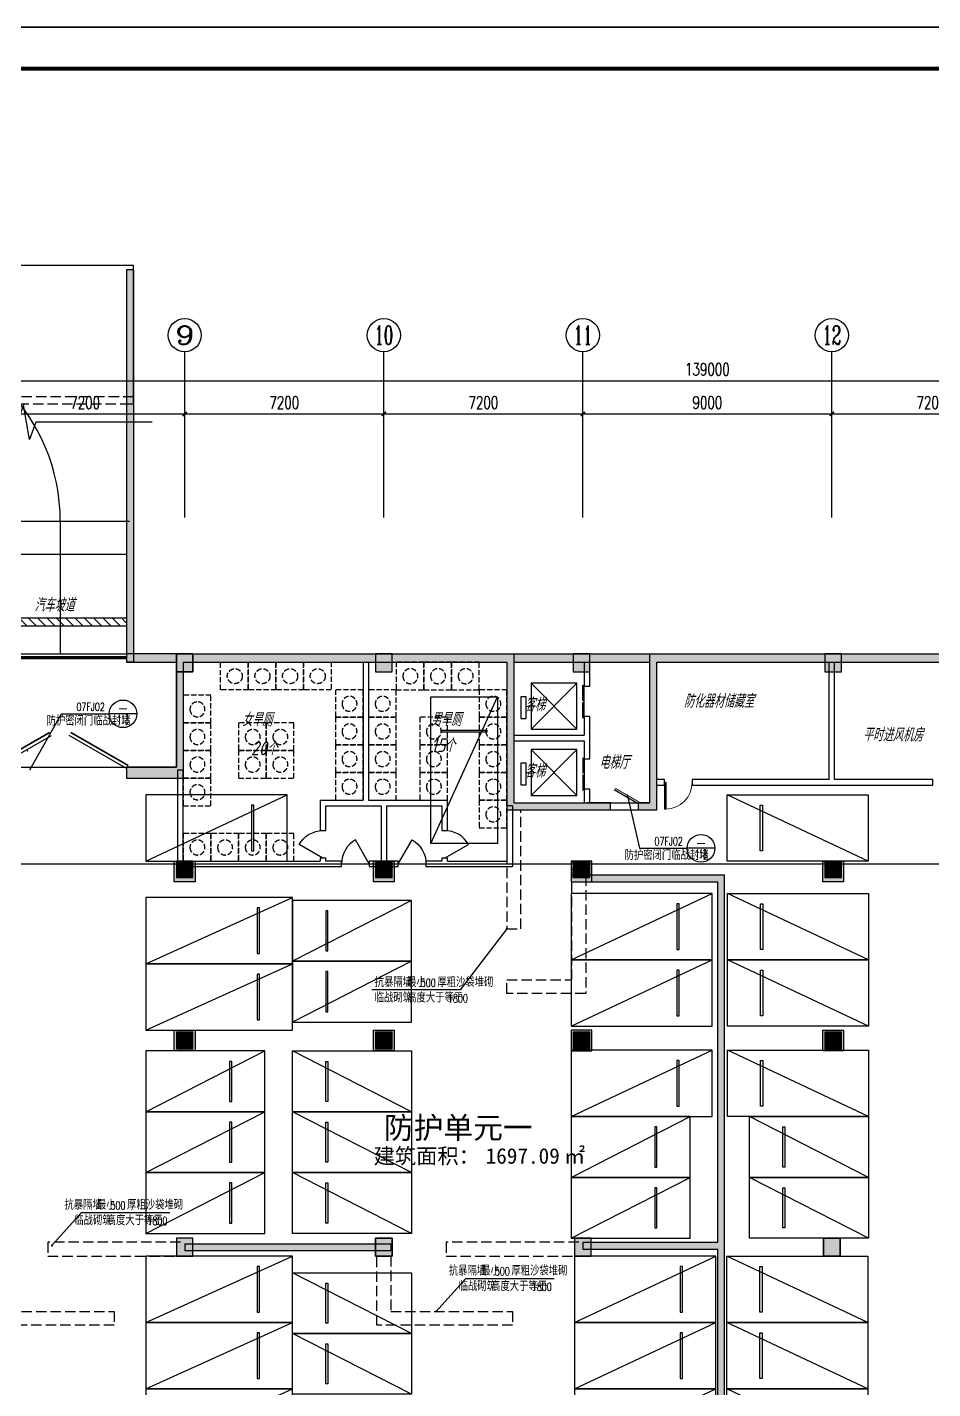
# Model space of a CAD drawing. Extents: x 1398449 to 2142961, y 256969 to 1032940.
# Drawn here: x 1560658 to 1593401, y 975307 to 1024583 of the extents above; entities that cross this region are included whole.
import ezdxf
from ezdxf.enums import TextEntityAlignment as Align

# ---------------------------------------------------------------- set-up
doc = ezdxf.new("R2010")
doc.units = 0
doc.header["$LTSCALE"] = 1500
doc.header["$PDSIZE"] = 50
doc.linetypes.add('__DASH', pattern=[0.35, 0.25, -0.1])
doc.linetypes.add('DASH', pattern=[0.35, 0.25, -0.1])
for name, color, linetype in [('1-建筑底图', 8, 'Continuous'), ('A-Pkng-Bdry', 132, 'Continuous'), ('AXIS_TEXT', 7, 'Continuous'), ('BTTK', 7, 'Continuous'), ('J-战时', 6, 'Continuous'), ('PUB_HATCH', 8, 'Continuous'), ('PUB_TITLE', 4, 'Continuous'), ('主楼地下（一期）参照$0$PUB_TITLE', 7, 'Continuous'), ('公用-影线', 8, 'Continuous'), ('建筑-墙体', 2, 'Continuous'), ('建筑-柱子', 2, 'Continuous'), ('覆土', 7, 'Continuous')]:
    doc.layers.add(name, color=color, linetype=linetype)
doc.layers.add('yichutu', color=7, linetype='Continuous', true_color=0xffffff, plot=False)
doc.styles.add('_TCH_AXIS', font='COMPLEX', dxfattribs={"bigfont": 'GBCBIG'})
doc.styles.add('_TCH_DIM', font='SIMPLEX', dxfattribs={"bigfont": 'GBCBIG'})
doc.styles.add('_TCH_DIM_T3', font='SIMPLEX', dxfattribs={"width": 0.705882, "bigfont": 'GBCBIG'})
doc.styles.add('COMPLEX', font='COMPLEX')
doc.styles.add('HZ(TK)', font='geniso.shx', dxfattribs={"width": 0.9, "bigfont": 'hztxt.shx'})
doc.styles.get("Standard").update_dxf_attribs({"font": 'gbeitc.shx', "bigfont": 'gbcbig.shx'})
doc.styles.add('黑体', font='')
doc.styles.get('黑体').set_extended_font_data('SimHei')
doc.dimstyles.new('_TCH_ARCH&&150', dxfattribs={"dimtxt": 446.25, "dimasz": 150, "dimexe": 375, "dimexo": 450, "dimgap": 189.375, "dimtad": 1, "dimdec": 0, "dimzin": 0, "dimdsep": 46, "dimtxsty": '_TCH_DIM_T3', "dimblk": 'ARCHTICK', "dimcen": 0.09, "dimclrt": 7, "dimazin": 2, "dimtfac": 1, "dimtdec": 0, "dimtix": 1, "dimtmove": 2, "dimatfit": 3, "dimfxl": 1, "dimtolj": 1, "dimtzin": 0, "dimarcsym": 0})

# ---------------------------------------------------------------- blocks, each defined once
blk = doc.blocks.new('ccce')
at = {"layer": 'J-战时', "linetype": 'DASH', "ltscale": 0.5}
blk.add_lwpolyline([(503445, 1033554), (504445, 1033554), (504445, 1032554), (503445, 1032554), (503445, 1033554)], dxfattribs=at)
blk.add_circle((503957, 1033043), 271, dxfattribs=at)
blk = doc.blocks.new('_FZH')
blk.add_lwpolyline([(-0.5, -0.5), (0.5, -0.5), (0.5, 0.5), (-0.5, 0.5)], close=True)
at = {"layer": 'PUB_HATCH'}
blk.add_solid([(-0.5, -0.5), (0.5, -0.5), (-0.5, 0.5), (0.5, 0.5)], dxfattribs=at)
blk = doc.blocks.new('A$C10362422')
h = blk.add_hatch()
h.set_pattern_fill('ANSI31', color=256, scale=150, angle=90)
h.set_pattern_definition([(135, (-3252770.88, -12604415.4), (-168.3798023, -168.3798023), [])])
h.paths.add_polyline_path([(12573, 4926), (12573, 4626), (7773, 4626), (7773, 4926)])
at = {"layer": '公用-影线'}
for points in [[(12573, 17526), (12573, 3326), (12823, 3326), (12823, 17526)], [(-23607, 12676), (3273, 12676), (3273, 12926), (-23607, 12926)], [(7523, 3626), (7773, 3626), (7773, 8676), (7523, 8676)]]:
    blk.add_hatch(color=256, dxfattribs=at).paths.add_polyline_path(points)
h = blk.add_hatch(color=256, dxfattribs=at)
edge = h.paths.add_edge_path()
edge.add_line((6780, 10826), (6918, 10612))
edge.add_line((6918, 10612), (6917, 10613))
edge.add_line((6917, 10613), (7132, 10742))
edge.add_arc((3273, 8426), 4500, 30.9638, 90)
edge.add_line((3273, 12926), (3273, 12676))
edge.add_arc((3273, 8426), 4250, 34.3819, 90, ccw=False)
h = blk.add_hatch(color=256, dxfattribs=at)
edge = h.paths.add_edge_path()
edge.add_line((6917, 10613), (7073, 10330))
edge.add_arc((3273, 8426), 4250, 0, 26.6047, ccw=False)
edge.add_line((7523, 8426), (7773, 8426))
edge.add_arc((3273, 8426), 4500, 0, 30.9638)
edge.add_line((7132, 10742), (6917, 10613))
for p, q in [((3273, 12926), (3273, 17426)), ((2183, 12926), (3273, 12926)), ((2503, 12676), (3273, 12676)), ((7773, 8426), (12673, 8426)), ((7773, 7226), (12573, 7226))]:
    blk.add_line(p, q)
blk.add_lwpolyline([(12673, 12676), (12823, 12676), (12823, 17676), (-23858, 17676), (-23858, 12676), (3273, 12676)])
blk.add_lwpolyline([(12573, 4926), (12573, 4626), (7773, 4626), (7773, 4926)], close=True)
blk.add_arc((3273, 8426), 6900, 0, 90)
at = {"layer": '建筑-墙体'}
for p, q in [((12573, 17526), (12573, 3326)), ((12823, 17526), (12573, 17526)), ((12823, 17526), (12823, 3326)), ((-23858, 12926), (3273, 12926)), ((-23858, 12676), (3273, 12676)), ((7523, 9376), (7523, 3626)), ((7773, 8426), (7773, 3626)), ((12823, 3326), (12573, 3326))]:
    blk.add_line(p, q, dxfattribs=at)
for radius, start, end in [(4500, 30.9638, 90), (4250, 34.3819, 90), (4250, 0, 34.3819), (4500, 0, 30.9638)]:
    blk.add_arc((3273, 8426), radius, start, end, dxfattribs=at)
at = {"layer": '覆土'}
blk.add_line((10173, 8426), (10173, 3626), dxfattribs=at)
at = {"layer": '覆土', "linetype": '__DASH'}
blk.add_lwpolyline([(2888, 12676), (12823, 12676), (12823, 12926), (3097, 12926)], close=True, dxfattribs=at)
at = {"layer": '建筑-柱子', "xscale": 600, "yscale": 600, "zscale": 600, "rotation": 90}
blk.add_blockref('_FZH', (7473, 3326), dxfattribs=at)
blk = doc.blocks.new('_ArchTick')
at = {"color": 0, "linetype": 'ByBlock', "const_width": 0.4}
blk.add_lwpolyline([(-0.5, -0.5), (0.5, 0.5)], dxfattribs=at)
blk = doc.blocks.new('*D230')
at = {"layer": '1-建筑底图', "color": 0, "lineweight": -2, "transparency": 16777216}
for p, q in [((43400, 41881), (43400, 45556)), ((50600, 41881), (50600, 45556)), ((43400, 45181), (50600, 45181))]:
    blk.add_line(p, q, dxfattribs=at)
at = {"layer": 'Defpoints', "color": 0}
for p in [(50600, 45181), (43400, 41431), (50600, 41431)]:
    blk.add_point(p, dxfattribs=at)
at = {"layer": '1-建筑底图', "color": 0, "lineweight": -2, "transparency": 16777216, "xscale": 150, "yscale": 150, "zscale": 150, "rotation": 180}
blk.add_blockref('_ArchTick', (43400, 45181), dxfattribs=at)
at = {"layer": '1-建筑底图', "color": 0, "lineweight": -2, "transparency": 16777216, "xscale": 150, "yscale": 150, "zscale": 150}
blk.add_blockref('_ArchTick', (50600, 45181), dxfattribs=at)
at = {"layer": '1-建筑底图', "color": 7, "transparency": 16777216, "insert": (47000, 45593), "char_height": 446.2, "attachment_point": 5, "style": '_TCH_DIM_T3'}
blk.add_mtext('\\A1;7200', dxfattribs=at)
blk = doc.blocks.new('*D231')
at = {"layer": '1-建筑底图', "color": 0, "lineweight": -2, "transparency": 16777216}
for p, q in [((50600, 41881), (50600, 45556)), ((57800, 41881), (57800, 45556)), ((50600, 45181), (57800, 45181))]:
    blk.add_line(p, q, dxfattribs=at)
at = {"layer": 'Defpoints', "color": 0}
for p in [(57800, 45181), (50600, 41431), (57800, 41431)]:
    blk.add_point(p, dxfattribs=at)
at = {"layer": '1-建筑底图', "color": 0, "lineweight": -2, "transparency": 16777216, "xscale": 150, "yscale": 150, "zscale": 150, "rotation": 180}
blk.add_blockref('_ArchTick', (50600, 45181), dxfattribs=at)
at = {"layer": '1-建筑底图', "color": 0, "lineweight": -2, "transparency": 16777216, "xscale": 150, "yscale": 150, "zscale": 150}
blk.add_blockref('_ArchTick', (57800, 45181), dxfattribs=at)
at = {"layer": '1-建筑底图', "color": 7, "transparency": 16777216, "insert": (54200, 45593), "char_height": 446.2, "attachment_point": 5, "style": '_TCH_DIM_T3'}
blk.add_mtext('\\A1;7200', dxfattribs=at)
blk = doc.blocks.new('*D232')
at = {"layer": '1-建筑底图', "color": 0, "lineweight": -2, "transparency": 16777216}
for p, q in [((57800, 41881), (57800, 45556)), ((65000, 41881), (65000, 45556)), ((57800, 45181), (65000, 45181))]:
    blk.add_line(p, q, dxfattribs=at)
at = {"layer": 'Defpoints', "color": 0}
for p in [(65000, 45181), (57800, 41431), (65000, 41431)]:
    blk.add_point(p, dxfattribs=at)
at = {"layer": '1-建筑底图', "color": 0, "lineweight": -2, "transparency": 16777216, "xscale": 150, "yscale": 150, "zscale": 150, "rotation": 180}
blk.add_blockref('_ArchTick', (57800, 45181), dxfattribs=at)
at = {"layer": '1-建筑底图', "color": 0, "lineweight": -2, "transparency": 16777216, "xscale": 150, "yscale": 150, "zscale": 150}
blk.add_blockref('_ArchTick', (65000, 45181), dxfattribs=at)
at = {"layer": '1-建筑底图', "color": 7, "transparency": 16777216, "insert": (61400, 45593), "char_height": 446.2, "attachment_point": 5, "style": '_TCH_DIM_T3'}
blk.add_mtext('\\A1;7200', dxfattribs=at)
blk = doc.blocks.new('*D233')
at = {"layer": '1-建筑底图', "color": 0, "lineweight": -2, "transparency": 16777216}
for p, q in [((65000, 41881), (65000, 45556)), ((74000, 41881), (74000, 45556)), ((65000, 45181), (74000, 45181))]:
    blk.add_line(p, q, dxfattribs=at)
at = {"layer": 'Defpoints', "color": 0}
for p in [(74000, 45181), (65000, 41431), (74000, 41431)]:
    blk.add_point(p, dxfattribs=at)
at = {"layer": '1-建筑底图', "color": 0, "lineweight": -2, "transparency": 16777216, "xscale": 150, "yscale": 150, "zscale": 150, "rotation": 180}
blk.add_blockref('_ArchTick', (65000, 45181), dxfattribs=at)
at = {"layer": '1-建筑底图', "color": 0, "lineweight": -2, "transparency": 16777216, "xscale": 150, "yscale": 150, "zscale": 150}
blk.add_blockref('_ArchTick', (74000, 45181), dxfattribs=at)
at = {"layer": '1-建筑底图', "color": 7, "transparency": 16777216, "insert": (69500, 45593), "char_height": 446.2, "attachment_point": 5, "style": '_TCH_DIM_T3'}
blk.add_mtext('\\A1;9000', dxfattribs=at)
blk = doc.blocks.new('*D234')
at = {"layer": '1-建筑底图', "color": 0, "lineweight": -2, "transparency": 16777216}
for p, q in [((74000, 41881), (74000, 45556)), ((81200, 41881), (81200, 45556)), ((74000, 45181), (81200, 45181))]:
    blk.add_line(p, q, dxfattribs=at)
at = {"layer": 'Defpoints', "color": 0}
for p in [(81200, 45181), (74000, 41431), (81200, 41431)]:
    blk.add_point(p, dxfattribs=at)
at = {"layer": '1-建筑底图', "color": 0, "lineweight": -2, "transparency": 16777216, "xscale": 150, "yscale": 150, "zscale": 150, "rotation": 180}
blk.add_blockref('_ArchTick', (74000, 45181), dxfattribs=at)
at = {"layer": '1-建筑底图', "color": 0, "lineweight": -2, "transparency": 16777216, "xscale": 150, "yscale": 150, "zscale": 150}
blk.add_blockref('_ArchTick', (81200, 45181), dxfattribs=at)
at = {"layer": '1-建筑底图', "color": 7, "transparency": 16777216, "insert": (77600, 45593), "char_height": 446.2, "attachment_point": 5, "style": '_TCH_DIM_T3'}
blk.add_mtext('\\A1;7200', dxfattribs=at)
blk = doc.blocks.new('*D262')
at = {"layer": '1-建筑底图', "color": 0, "lineweight": -2, "transparency": 16777216}
for p, q in [((0, 41881), (0, 46756)), ((0, 46381), (139000, 46381)), ((139000, 41881), (139000, 46756))]:
    blk.add_line(p, q, dxfattribs=at)
at = {"layer": 'Defpoints', "color": 0}
for p in [(139000, 46381), (0, 41431), (139000, 41431)]:
    blk.add_point(p, dxfattribs=at)
at = {"layer": '1-建筑底图', "color": 0, "lineweight": -2, "transparency": 16777216, "xscale": 150, "yscale": 150, "zscale": 150, "rotation": 180}
blk.add_blockref('_ArchTick', (0, 46381), dxfattribs=at)
at = {"layer": '1-建筑底图', "color": 0, "lineweight": -2, "transparency": 16777216, "xscale": 150, "yscale": 150, "zscale": 150}
blk.add_blockref('_ArchTick', (139000, 46381), dxfattribs=at)
at = {"layer": '1-建筑底图', "color": 7, "transparency": 16777216, "insert": (69500, 46793), "char_height": 446.2, "attachment_point": 5, "style": '_TCH_DIM_T3'}
blk.add_mtext('\\A1;139000', dxfattribs=at)
blk = doc.blocks.new('$DorLib2D$00000001')
for p, q in [((0.45, 0.975), (0.5, 0.975)), ((0.45, 0), (0.45, 0.975)), ((0.5, 0), (0.5, 0.975)), ((0.5, 0), (0.45, 0))]:
    blk.add_line(p, q)
at = {"lineweight": 13}
blk.add_arc((0.475, 0), 0.975, 91.4693, 180, dxfattribs=at)
blk = doc.blocks.new('$DorLib2D$00000213')
at = {"color": 0, "linetype": 'DASH', "const_width": 0.02}
blk.add_lwpolyline([(0.5, 0), (-0.5, 0)], dxfattribs=at)
blk = doc.blocks.new('$DorLib2D$00000193')
at = {"color": 0}
blk.add_line((-0.5, 0.1), (0.366, 0.6), dxfattribs=at)
at = {"color": 0, "const_width": 0.0333}
blk.add_lwpolyline([(-0.533, 0.158), (0.333, 0.658)], dxfattribs=at)
blk = doc.blocks.new('$DORLIB2D$00000127')
at = {"color": 0}
for points in [[(-0.533, 0.795), (-0.533, 0.69)], [(-0.033, 0.795), (-0.533, 0.795)], [(-0.033, 0.69), (-0.533, 0.69)], [(0.5, 0.5), (-0.5, 0.5)], [(-0.033, 0.795), (-0.033, 0.69)], [(0.533, 0.795), (0.033, 0.795)], [(0.033, 0.795), (0.033, 0.69)], [(0.533, 0.69), (0.033, 0.69)], [(0.533, 0.795), (0.533, 0.69)]]:
    blk.add_lwpolyline(points, dxfattribs=at)
blk = doc.blocks.new('$DorLib2D$00000228')
at = {"color": 0}
blk.add_line((0.5, 0), (0, 0.866), dxfattribs=at)
blk.add_arc((0.5, 0), 1, 120, 180, dxfattribs=at)
blk = doc.blocks.new('$DorLib2D$00000207')
at = {"color": 0}
for p, q in [((-0.5, 0.031), (-0.067, 0.281)), ((0.5, 0.031), (0.067, 0.281))]:
    blk.add_line(p, q, dxfattribs=at)
at = {"color": 0, "const_width": 0.0125}
for points in [[(-0.513, 0.053), (-0.079, 0.303)], [(0.513, 0.053), (0.079, 0.303)]]:
    blk.add_lwpolyline(points, dxfattribs=at)
blk = doc.blocks.new('_AXISO')
blk.add_circle((0, 0), 0.5)
at = {"layer": 'AXIS_TEXT', "style": 'COMPLEX', "width": 1.041667}
blk.add_attdef('A', text='', height=0.56, dxfattribs=at).set_placement((-0.25, -0.28), (0.25, -0.28), align=Align.FIT)
blk = doc.blocks.new('*U194')
at = {"layer": 'A-Pkng-Bdry'}
blk.add_line((28605, 361729), (26405, 357429), dxfattribs=at)
for points in [[(28605, 357429), (26405, 357429), (26405, 361729), (28605, 361729)], [(28231, 358629), (26780, 358629), (26780, 358710), (28231, 358710)]]:
    blk.add_lwpolyline(points, close=True, dxfattribs=at)
blk = doc.blocks.new('*U197')
at = {"layer": 'A-Pkng-Bdry'}
blk.add_line((28605, 362729), (26205, 357429), dxfattribs=at)
for points in [[(28605, 357429), (26205, 357429), (26205, 362729), (28605, 362729)], [(28231, 358629), (26580, 358629), (26580, 358710), (28231, 358710)]]:
    blk.add_lwpolyline(points, close=True, dxfattribs=at)
blk = doc.blocks.new('*U195')
at = {"layer": 'A-Pkng-Bdry'}
blk.add_line((28605, 362529), (26205, 357429), dxfattribs=at)
for points in [[(28605, 357429), (26205, 357429), (26205, 362529), (28605, 362529)], [(28231, 358629), (26580, 358629), (26580, 358710), (28231, 358710)]]:
    blk.add_lwpolyline(points, close=True, dxfattribs=at)
blk = doc.blocks.new('vhtemplate_2020年新竖式图框_A1_1_2', base_point=(-420.5, 0))
at = {"layer": 'PUB_TITLE', "color": 7}
blk.add_lwpolyline([(-420.5, 594), (841, 594), (841, 0), (-420.5, 0)], close=True, dxfattribs=at)
at = {"layer": 'PUB_TITLE', "const_width": 1}
blk.add_lwpolyline([(-395.5, 10), (831, 10), (831, 584), (-395.5, 584)], close=True, dxfattribs=at)
at = {"layer": 'BTTK', "color": 4, "style": 'HZ(TK)', "width": 0.9}
for tag, p in [('合作单位', (796, 511.5)), ('建设单位', (796, 209.5)), ('工程名称', (796, 176.5)), ('子项名称', (806, 160)), ('图纸名称', (796, 141))]:
    blk.add_attdef(tag, text='', height=3.5, dxfattribs=at).set_placement(p, align=Align.MIDDLE_CENTER)
for tag, p in [('注册证书号', (808.5, 309.01)), ('注册印章号', (808.5, 301.01)), ('设计号', (806, 193)), ('图别', (789.75, 34)), ('图号', (822.25, 34)), ('版本号', (789.75, 26)), ('日期', (822.25, 26))]:
    blk.add_attdef(tag, text='', height=3.5, dxfattribs=at).set_placement(p, align=Align.MIDDLE)
blk = doc.blocks.new('yct-1261-594-189225-89100-150-1004.0')
at = {"layer": 'yichutu', "color": 7, "true_color": 0xffffff}
blk.add_lwpolyline([(0, 0), (0, 89100), (189225, 89100), (189225, 0)], close=True, dxfattribs=at)
blk = doc.blocks.new('1-地下一层建筑底图')
at = {"layer": '1-建筑底图'}
for points in [[(50400, 36500), (48500, 36500), (48500, 36200), (50300, 36200), (50416.7, 36300)], [(50416.7, 36300), (50550, 36200), (57150, 36200), (57150, 36500), (50400, 36500)], [(57150, 36500), (57150, 36200), (62250, 36200), (62375, 36300), (62375, 36500)], [(62375, 36300), (62500, 36200), (65150, 36200), (65150, 36500), (62375, 36500)], [(65150, 36500), (65150, 36200), (67425, 36200), (67550, 36300), (67550, 36500)], [(67550, 36300), (67675, 36200), (74000, 36200), (74000, 36500), (67550, 36500)], [(74000, 36500), (74000, 36200), (79300, 36200), (79416.7, 36300), (79400, 36500)], [(50416.7, 36300), (50300, 36200), (50300, 32400), (50550, 32000), (50550, 36200)], [(62375, 36300), (62250, 36200), (62250, 33450), (62500, 33450), (62500, 36200)], [(67425, 31850), (67675, 31850), (67675, 36200), (67550, 36300), (67425, 36200)], [(62500, 33450), (62250, 33450), (62250, 30850), (62500, 31100)], [(50300, 32400), (48500, 32400), (48500, 32000), (50550, 32000)], [(67425, 31100), (67675, 30850), (67675, 31850), (67425, 31850)], [(62500, 31100), (62250, 30850), (65150, 30850), (65150, 31100)], [(65150, 30850), (66000, 30850), (66000, 31100), (65150, 31100)], [(67425, 31100), (67000, 31100), (67000, 30850), (67675, 30850)], [(64575, 28250), (69875, 28250), (70125, 28500), (64575, 28500)], [(69958.3, 15083.3), (70125, 15100), (70125, 28500), (69875, 28250), (69875, 15200)], [(50600, 14900), (58050, 14900), (58050, 15150), (50600, 15150)], [(65000, 14950), (69875, 14950), (69958.3, 15083.3), (69875, 15200), (65000, 15200)], [(69875, 7150), (70125, 6900), (70125, 15100), (69958.3, 15083.3), (69875, 14950)]]:
    blk.add_hatch(color=256, dxfattribs=at).paths.add_polyline_path(points)
h = blk.add_hatch(color=256, dxfattribs=at)
h.dxf.hatch_style = 1
h.paths.add_polyline_path([(50300, 35850), (50900, 35850), (50900, 36500), (50300, 36500)])
h = blk.add_hatch(color=256, dxfattribs=at)
h.dxf.hatch_style = 1
h.paths.add_polyline_path([(50300, 36500), (50900, 36500), (50900, 35850), (50300, 35850)])
h = blk.add_hatch(color=256, dxfattribs=at)
h.dxf.hatch_style = 1
h.paths.add_polyline_path([(57500, 35850), (58100, 35850), (58100, 36500), (57500, 36500)])
h = blk.add_hatch(color=256, dxfattribs=at)
h.dxf.hatch_style = 1
h.paths.add_polyline_path([(57500, 35850), (58100, 35850), (58100, 36500), (57500, 36500)])
h = blk.add_hatch(color=256, dxfattribs=at)
h.dxf.hatch_style = 1
h.paths.add_polyline_path([(64650, 35850), (65250, 35850), (65250, 36500), (64650, 36500)])
h = blk.add_hatch(color=256, dxfattribs=at)
h.dxf.hatch_style = 1
h.paths.add_polyline_path([(64650, 35850), (65250, 35850), (65250, 36500), (64650, 36500)])
h = blk.add_hatch(color=256, dxfattribs=at)
h.dxf.hatch_style = 1
h.paths.add_polyline_path([(73750, 35850), (74350, 35850), (74350, 36500), (73750, 36500)])
h = blk.add_hatch(color=256, dxfattribs=at)
h.dxf.hatch_style = 1
h.paths.add_polyline_path([(73750, 35850), (74350, 35850), (74350, 36500), (73750, 36500)])
h = blk.add_hatch(color=256, dxfattribs=at)
h.dxf.hatch_style = 1
h.paths.add_polyline_path([(50975, 28250), (50225, 28250), (50225, 29000), (50975, 29000)])
h = blk.add_hatch(color=256, dxfattribs=at)
h.dxf.hatch_style = 1
h.paths.add_polyline_path([(50300, 28400), (50900, 28400), (50900, 29000), (50300, 29000)])
h = blk.add_hatch(color=256, dxfattribs=at)
h.dxf.hatch_style = 1
h.paths.add_polyline_path([(57425, 29000), (58175, 29000), (58175, 28250), (57425, 28250)])
h = blk.add_hatch(color=256, dxfattribs=at)
h.dxf.hatch_style = 1
h.paths.add_polyline_path([(57500, 28400), (58100, 28400), (58100, 29000), (57500, 29000)])
h = blk.add_hatch(color=256, dxfattribs=at)
h.dxf.hatch_style = 1
h.paths.add_polyline_path([(64575, 28250), (65325, 28250), (65325, 29000), (64575, 29000)])
h = blk.add_hatch(color=256, dxfattribs=at)
h.dxf.hatch_style = 1
h.paths.add_polyline_path([(64650, 28400), (65250, 28400), (65250, 29000), (64650, 29000)])
h = blk.add_hatch(color=256, dxfattribs=at)
h.dxf.hatch_style = 1
h.paths.add_polyline_path([(74425, 28250), (73675, 28250), (73675, 29000), (74425, 29000)])
h = blk.add_hatch(color=256, dxfattribs=at)
h.dxf.hatch_style = 1
h.paths.add_polyline_path([(73750, 28400), (74350, 28400), (74350, 29000), (73750, 29000)])
h = blk.add_hatch(color=256, dxfattribs=at)
h.dxf.hatch_style = 1
h.paths.add_polyline_path([(50225, 22875), (50975, 22875), (50975, 22125), (50225, 22125)])
h = blk.add_hatch(color=256, dxfattribs=at)
h.dxf.hatch_style = 1
h.paths.add_polyline_path([(50300, 22200), (50900, 22200), (50900, 22800), (50300, 22800)])
h = blk.add_hatch(color=256, dxfattribs=at)
h.dxf.hatch_style = 1
h.paths.add_polyline_path([(57425, 22875), (58175, 22875), (58175, 22125), (57425, 22125)])
h = blk.add_hatch(color=256, dxfattribs=at)
h.dxf.hatch_style = 1
h.paths.add_polyline_path([(57500, 22200), (58100, 22200), (58100, 22800), (57500, 22800)])
h = blk.add_hatch(color=256, dxfattribs=at)
h.dxf.hatch_style = 1
h.paths.add_polyline_path([(64575, 22125), (65325, 22125), (65325, 22875), (64575, 22875)])
h = blk.add_hatch(color=256, dxfattribs=at)
h.dxf.hatch_style = 1
h.paths.add_polyline_path([(64650, 22200), (65250, 22200), (65250, 22800), (64650, 22800)])
h = blk.add_hatch(color=256, dxfattribs=at)
h.dxf.hatch_style = 1
h.paths.add_polyline_path([(74425, 22125), (73675, 22125), (73675, 22875), (74425, 22875)])
h = blk.add_hatch(color=256, dxfattribs=at)
h.dxf.hatch_style = 1
h.paths.add_polyline_path([(73750, 22200), (74350, 22200), (74350, 22800), (73750, 22800)])
h = blk.add_hatch(color=256, dxfattribs=at)
h.dxf.hatch_style = 1
h.paths.add_polyline_path([(50300, 14700), (50900, 14700), (50900, 15350), (50300, 15350)])
h = blk.add_hatch(color=256, dxfattribs=at)
h.dxf.hatch_style = 1
h.paths.add_polyline_path([(50300, 14700), (50900, 14700), (50900, 15350), (50300, 15350)])
h = blk.add_hatch(color=256, dxfattribs=at)
h.dxf.hatch_style = 1
h.paths.add_polyline_path([(57500, 14700), (58100, 14700), (58100, 15350), (57500, 15350)])
h = blk.add_hatch(color=256, dxfattribs=at)
h.dxf.hatch_style = 1
h.paths.add_polyline_path([(58100, 14700), (57500, 14700), (57500, 15350), (58100, 15350)])
h = blk.add_hatch(color=256, dxfattribs=at)
h.dxf.hatch_style = 1
h.paths.add_polyline_path([(64700, 14700), (65300, 14700), (65300, 15350), (64700, 15350)])
h = blk.add_hatch(color=256, dxfattribs=at)
h.dxf.hatch_style = 1
h.paths.add_polyline_path([(64700, 14700), (65300, 14700), (65300, 15350), (64700, 15350)])
h = blk.add_hatch(color=256, dxfattribs=at)
h.dxf.hatch_style = 1
h.paths.add_polyline_path([(73700, 14700), (74300, 14700), (74300, 15350), (73700, 15350)])
h = blk.add_hatch(color=256, dxfattribs=at)
h.dxf.hatch_style = 1
h.paths.add_polyline_path([(74300, 14700), (73700, 14700), (73700, 15350), (74300, 15350)])
for p, q in [((50600, 41430.7), (50600, 47430.7)), ((57800, 41430.7), (57800, 47430.7)), ((65000, 41430.7), (65000, 47430.7)), ((74000, 41430.7), (74000, 47430.7)), ((43700, 36500), (48500, 36500)), ((50400, 36500), (48500, 36500)), ((48500, 36500), (48500, 36200)), ((50400, 36500), (57150, 36500)), ((57150, 36500), (62375, 36500)), ((62375, 36500), (65150, 36500)), ((65150, 36500), (67550, 36500)), ((67550, 36500), (74000, 36500)), ((74000, 36500), (79400, 36500)), ((43650, 36400), (48500, 36400)), ((48500, 36200), (50300, 36200)), ((50300, 36200), (50300, 32400)), ((50550, 36200), (50550, 32000)), ((50550, 36200), (57150, 36200)), ((57050, 36200), (57050, 31200)), ((57150, 36200), (62250, 36200)), ((57250, 36200), (57250, 31200)), ((62250, 36200), (62250, 33450)), ((62500, 36200), (65150, 36200)), ((62500, 36200), (62500, 33450)), ((65050, 36200), (65050, 35324.5)), ((65150, 36200), (67425, 36200)), ((65250, 35324.5), (65250, 36200)), ((67425, 31850), (67425, 36200)), ((67675, 31850), (67675, 36200)), ((67675, 36200), (74000, 36200)), ((73900, 31950), (73900, 36200)), ((74000, 36200), (79300, 36200)), ((74100, 31950), (74100, 36200)), ((63127.2, 33775.4), (64775, 35431.9)), ((64775, 33775.4), (63127.2, 35431.9)), ((65050, 35324.5), (65250, 35324.5)), ((44999.6, 32300), (46141.7, 34327.1)), ((46141.7, 34327.1), (47870.8, 34327.1)), ((48870.8, 34327.1), (47870.8, 34327.1)), ((65250, 34224.5), (65050, 34224.5)), ((65050, 34224.5), (65050, 33550)), ((65250, 33450), (65250, 34224.5)), ((62500, 33550), (65050, 33550)), ((62250, 33450), (62250, 30850)), ((62500, 33450), (62500, 31100)), ((62500, 33350), (65050, 33350)), ((63127.2, 31375.4), (64775, 33031.9)), ((64775, 31375.4), (63127.2, 33031.9)), ((65050, 33350), (65050, 32700)), ((65250, 32700), (65250, 33450)), ((65050, 32700), (65250, 32700)), ((50300, 32400), (48500, 32400)), ((48500, 32400), (48500, 32000)), ((50350, 28800), (50350, 32300)), ((50350, 32300), (50550, 32300)), ((50550, 29000), (50550, 32300)), ((48500, 32000), (50550, 32000)), ((65250, 31600), (65050, 31600)), ((65050, 31600), (65050, 31100)), ((65250, 31100), (65250, 31600)), ((67425, 31100), (67425, 31850)), ((67950, 31950), (67675, 31950)), ((67675, 30850), (67675, 31850)), ((67675, 31750), (67950, 31750)), ((67950, 31750), (67950, 31950)), ((73900, 31950), (68950, 31950)), ((68950, 31950), (68950, 31750)), ((68950, 31750), (74000, 31750)), ((74000, 31750), (77650, 31750)), ((77650, 31950), (74100, 31950)), ((77650, 31750), (77650, 31950)), ((55500, 31200), (55500, 30100)), ((55500, 31200), (57050, 31200)), ((57250, 31200), (57800, 31200)), ((57800, 31200), (60100, 31200)), ((60100, 30100), (60100, 31200)), ((62500, 31100), (65150, 31100)), ((66000, 31100), (65150, 31100)), ((66000, 30850), (66000, 31100)), ((66000, 31100), (67000, 31100)), ((66601, 31404.8), (67043.3, 29459.6)), ((67425, 31100), (67000, 31100)), ((67000, 31100), (67000, 30850)), ((55700, 30100), (55700, 31000)), ((55700, 31000), (57150, 31000)), ((57150, 31000), (57700, 31000)), ((57700, 31000), (57700, 29000)), ((57900, 31000), (59900, 31000)), ((57900, 31000), (57900, 29000)), ((59900, 31000), (59900, 30100)), ((62250, 31000), (62250, 29000)), ((62450, 31000), (62250, 31000)), ((62250, 30850), (65150, 30850)), ((62450, 31000), (62450, 28800)), ((65150, 30850), (66000, 30850)), ((66000, 30850), (67000, 30850)), ((67000, 30850), (67675, 30850)), ((55500, 30100), (55700, 30100)), ((59900, 30100), (60100, 30100)), ((55700, 29100), (55500, 29100)), ((55500, 29100), (55500, 29000)), ((55700, 29000), (55700, 29100)), ((60100, 29100), (59900, 29100)), ((59900, 29100), (59900, 29000)), ((60100, 29000), (60100, 29100)), ((67043.3, 29459.6), (68772.5, 29459.6)), ((69772.5, 29459.6), (68772.5, 29459.6)), ((29728.9, 28900), (108601, 28900)), ((50350, 28800), (55600, 28800)), ((50550, 29000), (55500, 29000)), ((55600, 28800), (56275, 28800)), ((56275, 29000), (55700, 29000)), ((56275, 28800), (56275, 29000)), ((57700, 29000), (57275, 29000)), ((57275, 29000), (57275, 28800)), ((57275, 28800), (57800, 28800)), ((57800, 28800), (58325, 28800)), ((58325, 29000), (57900, 29000)), ((58325, 28800), (58325, 29000)), ((59900, 29000), (59325, 29000)), ((59325, 29000), (59325, 28800)), ((59325, 28800), (60000, 28800)), ((60000, 28800), (62450, 28800)), ((60100, 29000), (62250, 29000)), ((64575, 28500), (70125, 28500)), ((64575, 28500), (64575, 28250)), ((64575, 28250), (69875, 28250)), ((69875, 15200), (69875, 28250)), ((70125, 15100), (70125, 28500)), ((62250, 26550), (60557.2, 24337.2)), ((60557.2, 24337.2), (57365.7, 24337.2)), ((45799.5, 15084.6), (46866.3, 16280.4)), ((46866.3, 16280.4), (50057.8, 16280.4)), ((50600, 15150), (58050, 15150)), ((50600, 15150), (50600, 14900)), ((50600, 14900), (58050, 14900)), ((58050, 15150), (58050, 14900)), ((65000, 15200), (69875, 15200)), ((65000, 15200), (65000, 14950)), ((65000, 14950), (69875, 14950)), ((69875, 7150), (69875, 14950)), ((70125, 6900), (70125, 15100)), ((59698.2, 12700.5), (60765, 13896.4)), ((60765, 13896.4), (63956.5, 13896.4))]:
    blk.add_line(p, q, dxfattribs=at)
for points in [[(49425.5, 44881.7), (45217.7, 44881.7), (44988.4, 44251.7), (44766.2, 45511.7), (44542.7, 44881.7), (40334.9, 44881.7)], [(81310, 0), (29050, 0), (29050, 5600), (29050, 5600), (29050, 18500), (31300, 18500), (31300, 20250), (29050, 20250), (29050, 25750), (37550, 25750), (37550, 22450), (43450, 22450), (43450, 28750), (36400, 28750), (36400, 32000), (38100, 32000), (38100, 32400), (50300, 32400), (50300, 36500), (62500, 36500), (62500, 31100), (67425, 31100), (67425, 36500), (79550, 36500)]]:
    blk.add_lwpolyline(points, dxfattribs=at)
for points in [[(50300, 35850), (50900, 35850), (50900, 36500), (50300, 36500)], [(50300, 36500), (50900, 36500), (50900, 35850), (50300, 35850)], [(57500, 35850), (58100, 35850), (58100, 36500), (57500, 36500)], [(57500, 35850), (58100, 35850), (58100, 36500), (57500, 36500)], [(64650, 35850), (65250, 35850), (65250, 36500), (64650, 36500)], [(64650, 35850), (65250, 35850), (65250, 36500), (64650, 36500)], [(73750, 35850), (74350, 35850), (74350, 36500), (73750, 36500)], [(73750, 35850), (74350, 35850), (74350, 36500), (73750, 36500)], [(64775, 35431.9), (63127.2, 35431.9), (63127.2, 33775.4), (64775, 33775.4)], [(62757.2, 34160), (62942.2, 34160), (62942.2, 34940), (62757.2, 34940)], [(64775, 33031.9), (63127.2, 33031.9), (63127.2, 31375.4), (64775, 31375.4)], [(62757.2, 31760), (62942.2, 31760), (62942.2, 32540), (62757.2, 32540)], [(50975, 28250), (50225, 28250), (50225, 29000), (50975, 29000)], [(50300, 28400), (50900, 28400), (50900, 29000), (50300, 29000)], [(57425, 29000), (58175, 29000), (58175, 28250), (57425, 28250)], [(57500, 28400), (58100, 28400), (58100, 29000), (57500, 29000)], [(64575, 28250), (65325, 28250), (65325, 29000), (64575, 29000)], [(64650, 28400), (65250, 28400), (65250, 29000), (64650, 29000)], [(74425, 28250), (73675, 28250), (73675, 29000), (74425, 29000)], [(73750, 28400), (74350, 28400), (74350, 29000), (73750, 29000)], [(50225, 22875), (50975, 22875), (50975, 22125), (50225, 22125)], [(50300, 22200), (50900, 22200), (50900, 22800), (50300, 22800)], [(57425, 22875), (58175, 22875), (58175, 22125), (57425, 22125)], [(57500, 22200), (58100, 22200), (58100, 22800), (57500, 22800)], [(64575, 22125), (65325, 22125), (65325, 22875), (64575, 22875)], [(64650, 22200), (65250, 22200), (65250, 22800), (64650, 22800)], [(74425, 22125), (73675, 22125), (73675, 22875), (74425, 22875)], [(73750, 22200), (74350, 22200), (74350, 22800), (73750, 22800)], [(50300, 14700), (50900, 14700), (50900, 15350), (50300, 15350)], [(50300, 14700), (50900, 14700), (50900, 15350), (50300, 15350)], [(57500, 14700), (58100, 14700), (58100, 15350), (57500, 15350)], [(58100, 14700), (57500, 14700), (57500, 15350), (58100, 15350)], [(64700, 14700), (65300, 14700), (65300, 15350), (64700, 15350)], [(64700, 14700), (65300, 14700), (65300, 15350), (64700, 15350)], [(73700, 14700), (74300, 14700), (74300, 15350), (73700, 15350)], [(74300, 14700), (73700, 14700), (73700, 15350), (74300, 15350)]]:
    blk.add_lwpolyline(points, close=True, dxfattribs=at)
for points in [[(44922.5, 32984.7, 1), (44916.5, 32984.7, 1)], [(44999.6, 32300, 1), (44999.6, 32300, 1)], [(44999.6, 32300, 1), (44999.6, 32300, 1)], [(66603.3, 31407.7, 1), (66597.4, 31407.7, 1)], [(66601, 31404.8, 1), (66601, 31404.8, 1)], [(66601, 31404.8, 1), (66601, 31404.8, 1)]]:
    blk.add_lwpolyline(points, format="xyb", close=True, dxfattribs=at)
at = {"layer": '1-建筑底图', "linetype": 'DASH'}
for points in [[(62250, 30850), (62250, 26550), (62750, 26550), (62750, 30850)], [(62250, 24700), (64600, 24700), (64600, 29000), (65100, 29000), (65100, 24200), (65100, 24200), (62250, 24200), (62250, 24700)], [(50450, 15200), (45650, 15200), (45650, 14700), (50450, 14700)], [(64850, 15200), (60050, 15200), (60050, 14700), (64850, 14700)], [(43650, 14700), (43650, 12700), (48050, 12700), (48050, 12200), (43150, 12200), (43150, 12200), (43150, 14700)], [(58050, 14700), (58050, 12700), (62450, 12700), (62450, 12200), (57550, 12200), (57550, 12200), (57550, 14700)]]:
    blk.add_lwpolyline(points, dxfattribs=at)
at = {"layer": '1-建筑底图', "const_width": 40}
for points in [[(62262.2, 26565.9, 1), (62237.9, 26534.1, 1)], [(45786.2, 15069.7, 1), (45812.8, 15099.5, 1)], [(59684.9, 12685.6, 1), (59711.5, 12715.5, 1)]]:
    blk.add_lwpolyline(points, format="xyb", close=True, dxfattribs=at)
at = {"layer": '1-建筑底图'}
for centre in [(48370.8, 34327.1), (69272.5, 29459.6)]:
    blk.add_circle(centre, 500, dxfattribs=at)
for name, p in [('A$C10362422', (35927.1, 32873.7)), ('ccce', (-451545.5, -997353.7)), ('ccce', (-450545.5, -997353.7)), ('ccce', (-449545.5, -997353.7)), ('ccce', (-448545.5, -997353.7))]:
    blk.add_blockref(name, p, dxfattribs=at)
ref = blk.add_blockref('_AXISO', (50600, 48030.7), dxfattribs=dict(at, xscale=1200, yscale=1200, zscale=1200))
ref.add_attrib('A', '9', dxfattribs={"layer": 'AXIS_TEXT', "height": 678.8, "style": '_TCH_AXIS', "width": 1.5}).set_placement((50260.6, 47691.3), (50939.4, 47691.3), align=Align.FIT)
ref = blk.add_blockref('_AXISO', (57800, 48030.7), dxfattribs=dict(at, xscale=1200, yscale=1200, zscale=1200))
ref.add_attrib('A', '10', dxfattribs={"layer": 'AXIS_TEXT', "height": 678.82, "style": '_TCH_AXIS', "width": 0.724138}).set_placement((57460.6, 47691.3), (58139.4, 47691.3), align=Align.FIT)
ref = blk.add_blockref('_AXISO', (65000, 48030.7), dxfattribs=dict(at, xscale=1200, yscale=1200, zscale=1200))
ref.add_attrib('A', '11', dxfattribs={"layer": 'AXIS_TEXT', "height": 678.82, "style": '_TCH_AXIS', "width": 0.875}).set_placement((64660.6, 47691.3), (65339.4, 47691.3), align=Align.FIT)
ref = blk.add_blockref('_AXISO', (74000, 48030.7), dxfattribs=dict(at, xscale=1200, yscale=1200, zscale=1200))
ref.add_attrib('A', '12', dxfattribs={"layer": 'AXIS_TEXT', "height": 678.82, "style": '_TCH_AXIS', "width": 0.724138}).set_placement((73660.6, 47691.3), (74339.4, 47691.3), align=Align.FIT)
for name, p, xscale, yscale, zscale, rotation in [('$DorLib2D$00000213', (46100, 36350), 4800, -4800, 300, 2.814413257795684e-05), ('$DORLIB2D$00000127', (65150, 34774.5), -1100, 200, -1100, 90), ('$DorLib2D$00000207', (46100, 32200), -4800, 4800, -4800, 359.9999918787428), ('$DORLIB2D$00000127', (65150, 32150), 1100, 200, 1100, 90), ('$DorLib2D$00000001', (68450, 31850), 1000, 1000, 200, 180), ('$DorLib2D$00000228', (55600, 29600), 1000, -1000, 1000, 270.0000000071491), ('$DorLib2D$00000228', (60000, 29600), 1000, 1000, 1000, 269.9999999928569), ('$DorLib2D$00000228', (58825, 28900), -1000, 1000, -1000, 359.9999999999939)]:
    blk.add_blockref(name, p, dxfattribs=dict(at, xscale=xscale, yscale=yscale, zscale=zscale, rotation=rotation))
at = {"layer": '1-建筑底图', "xscale": -1}
for name, p, rotation in [('ccce', (1091803.7, 539645.5), 90), ('ccce', (1092803.7, 539645.5), 90), ('ccce', (1093803.7, 539645.5), 90), ('ccce', (1084103.7, 538445.5), 90), ('ccce', (1089603.7, 538645.5), 90), ('ccce', (1090803.7, 538645.5), 90), ('ccce', (1094803.7, 538645.5), 90), ('ccce', (1089603.7, 537645.5), 90), ('ccce', (1090803.7, 537645.5), 90), ('ccce', (1092653.7, 537645.4), 90), ('ccce', (1094803.7, 537645.4), 90), ('ccce', (1084103.7, 537445.5), 90), ('ccce', (1086103.7, 537445.5), 90), ('ccce', (1087103.7, 537445.5), 90), ('ccce', (1089603.7, 536645.5), 90), ('ccce', (1090803.7, 536645.5), 90), ('ccce', (1092653.7, 536645.4), 90), ('ccce', (1094803.7, 536645.4), 90), ('ccce', (1084103.7, 536445.5), 90), ('ccce', (1086103.7, 536445.5), 90), ('ccce', (1087103.7, 536445.5), 90), ('ccce', (1089603.7, 535645.5), 90), ('ccce', (1090803.7, 535645.5), 90), ('ccce', (1092653.7, 535645.4), 90), ('ccce', (1094803.7, 535645.4), 90), ('ccce', (1084103.7, 535445.5), 90), ('*U195', (411729.5, 57605.2), 90), ('ccce', (1094803.7, 534645.4), 90), ('ccce', (1084103.7, 533445.5), 90), ('ccce', (1085103.7, 533445.5), 90), ('ccce', (1086103.7, 533445.5), 90), ('ccce', (1087103.7, 533445.5), 90), ('*U197', (411929.5, 53880.2), 90), ('*U195', (427104.5, 54029.7), 90), ('*U194', (-302929.5, -1035.4), 270), ('*U197', (411929.5, 51480.2), 90), ('*U194', (-302929.5, -3235.4), 270), ('*U195', (427104.5, 51629.7), 90), ('*U194', (410929.5, 48530.2), 90), ('*U195', (427104.5, 48355.2), 90), ('*U194', (410929.5, 46330.2), 90), ('*U194', (426304.5, 46155.2), 90), ('*U194', (410929.5, 44130.2), 90), ('*U194', (426304.5, 43955.2), 90), ('*U197', (411929.5, 40905.2), 90), ('*U195', (427229.5, 40905.2), 90), ('*U197', (411929.5, 38505.2), 90), ('*U195', (427229.5, 38505.2), 90), ('*U197', (411929.5, 36105.2), 90), ('*U195', (427229.5, 36105.2), 90)]:
    blk.add_blockref(name, p, dxfattribs=dict(at, rotation=rotation))
at = {"layer": '1-建筑底图'}
for name, p, rotation in [('*U197', (88110.2, 392368.4), 180), ('*U195', (-287217.4, 57605.2), 270), ('*U195', (-287204.5, 54029.7), 269.9999926325012), ('*U195', (-287204.5, 51629.7), 269.9999926325012), ('*U194', (-302929.5, 48530.2), 270), ('*U195', (-287204.5, 48355.2), 270), ('*U194', (-302929.5, 46330.2), 270), ('*U194', (-286404.5, 46155.2), 270), ('*U194', (-302929.5, 44130.2), 270), ('*U194', (-286404.5, 43955.2), 270), ('*U195', (-287229.5, 40905.2), 270), ('*U194', (-302929.5, 40505.2), 270), ('*U194', (-302929.5, 38305.2), 270), ('*U195', (-287229.5, 38505.2), 270), ('*U195', (-287229.5, 36105.2), 270)]:
    blk.add_blockref(name, p, dxfattribs=dict(at, rotation=rotation))
at = {"layer": '1-建筑底图', "yscale": 1000}
for name, p, xscale, zscale in [('$DorLib2D$00000193', (66500, 30975), -1000, -1000), ('$DorLib2D$00000228', (56775, 28900), 1000, 1000)]:
    blk.add_blockref(name, p, dxfattribs=dict(at, xscale=xscale, zscale=zscale))
at = {"layer": '1-建筑底图'}
for s, height, p in [('汽车坡道', 482.27, (45161, 38028.3)), ('防化器材储藏室', 482.27, (68645.7, 34545.9)), ('客梯', 482.27, (62898.4, 34415.4)), ('女旱厕', 482.27, (52672.6, 33873.5)), ('男旱厕', 482.27, (59505, 33885.1)), ('平时进风机房', 482.27, (75119, 33327.1)), ('20', 500, (52991, 32828.4)), ('个', 482.3, (53574.4, 32828.4)), ('15', 500, (59505, 32942.1)), ('个', 482.3, (60005, 32942.1)), ('客梯', 482.27, (62898.4, 32015.4)), ('电梯厅', 482.27, (65588.2, 32334.6))]:
    blk.add_text(s, height=height, dxfattribs=at).set_placement(p)
at = {"layer": '1-建筑底图', "color": 7, "style": '_TCH_DIM', "width": 0.705882}
for s, p in [('07FJ02', (46685.8, 34432.1)), ('07FJ02', (67587.5, 29564.6)), ('500', (59135.2, 24442.2)), ('1800', (60118.2, 23882.2)), ('500', (47915.6, 16385.4)), ('1800', (49252.8, 15825.4)), ('500', (61814.3, 14001.4)), ('1800', (63151.5, 13441.4))]:
    blk.add_text(s, height=297.5, dxfattribs=at).set_placement(p)
at = {"layer": '1-建筑底图', "color": 7, "style": '_TCH_DIM'}
for s, height, width, p, p2 in [('-', 322, 1.458333, (48169.6, 34367.4), (48572.1, 34367.4)), ('113', 321.99, 0.570652, (48169.6, 33964.9), (48572.1, 33964.9)), ('-', 322, 1.458333, (69071.2, 29499.9), (69473.7, 29499.9)), ('113', 321.99, 0.570652, (69071.2, 29097.4), (69473.7, 29097.4))]:
    blk.add_text(s, height=height, dxfattribs=dict(at, width=width)).set_placement(p, p2, align=Align.FIT)
for s, p in [('防护密闭门临战封堵', (45606.3, 33905.7)), ('防护密闭门临战封堵', (66507.9, 29038.2)), ('抗暴隔墙', (57470.7, 24442.2)), ('最小', (58643.7, 24442.2)), ('厚粗沙袋堆砌', (59735.2, 24442.2)), ('临战砌筑', (57470.7, 23882.2)), ('高度大于等于', (58643.7, 23882.2)), ('抗暴隔墙', (46251.1, 16385.4)), ('厚粗沙袋堆砌', (48515.6, 16385.4)), ('最小', (47424.1, 16385.4)), ('临战砌筑', (46605.4, 15825.4)), ('高度大于等于', (47778.4, 15825.4)), ('抗暴隔墙', (60149.8, 14001.4)), ('最小', (61322.8, 14001.4)), ('厚粗沙袋堆砌', (62414.3, 14001.4)), ('临战砌筑', (60504.1, 13441.4)), ('高度大于等于', (61677.1, 13441.4))]:
    blk.add_text(s, height=337.59, dxfattribs=at).set_placement(p)
at = {"layer": '1-建筑底图', "linetype": 'DASH', "style": '黑体'}
for s, height, p in [('防护单元一', 788.61, (57803.9, 18953.8)), ('建筑面积：', 563.29, (57431.1, 18043.5)), ('1697.09', 563.29, (61481.8, 18043.5)), ('㎡', 563.3, (64317.2, 18043.5))]:
    blk.add_text(s, height=height, dxfattribs=at).set_placement(p)
at = {"layer": '1-建筑底图'}
for p1, p2, distance, picture, middle in [((0, 41430.7), (139000, 41430.7), 4950, '*D262', (69500, 46793.2)), ((43400, 41430.7), (50600, 41430.7), 3750, '*D230', (47000, 45593.2)), ((50600, 41430.7), (57800, 41430.7), 3750, '*D231', (54200, 45593.2)), ((57800, 41430.7), (65000, 41430.7), 3750, '*D232', (61400, 45593.2)), ((65000, 41430.7), (74000, 41430.7), 3750, '*D233', (69500, 45593.2)), ((74000, 41430.7), (81200, 41430.7), 3750, '*D234', (77600, 45593.2))]:
    dim = blk.add_aligned_dim(p1=p1, p2=p2, distance=distance, dimstyle='_TCH_ARCH&&150', dxfattribs=at)
    dim.commit()
    dim.dimension.update_dxf_attribs({"geometry": picture, "text_midpoint": middle})

msp = doc.modelspace()

# ---------------------------------------------------------------- linework, layer by layer
at = {"layer": '主楼地下（一期）参照$0$PUB_TITLE'}
msp.add_lwpolyline([(1498789.3, 935483.1), (1687939.3, 935483.1), (1687939.3, 1024583.1), (1498789.3, 1024583.1)], close=True, dxfattribs=at)
at = {"layer": '主楼地下（一期）参照$0$PUB_TITLE', "const_width": 150}
msp.add_lwpolyline([(1502539.3, 936983.1), (1686439.3, 936983.1), (1686439.3, 1023083.1), (1502539.3, 1023083.1)], close=True, dxfattribs=at)

# ---------------------------------------------------------------- block references
at = {"xscale": 150, "yscale": 150, "zscale": 150}
msp.add_blockref('vhtemplate_2020年新竖式图框_A1_1_2', (1498714.3, 935483.1), dxfattribs=at)
at = {"layer": '1-建筑底图'}
msp.add_blockref('1-地下一层建筑底图', (1515751.4, 965406.9), dxfattribs=at)
at = {"layer": 'yichutu'}
msp.add_blockref('yct-1261-594-189225-89100-150-1004.0', (1498714.3, 935483.1), dxfattribs=at)

doc.saveas('drawing.dxf')
